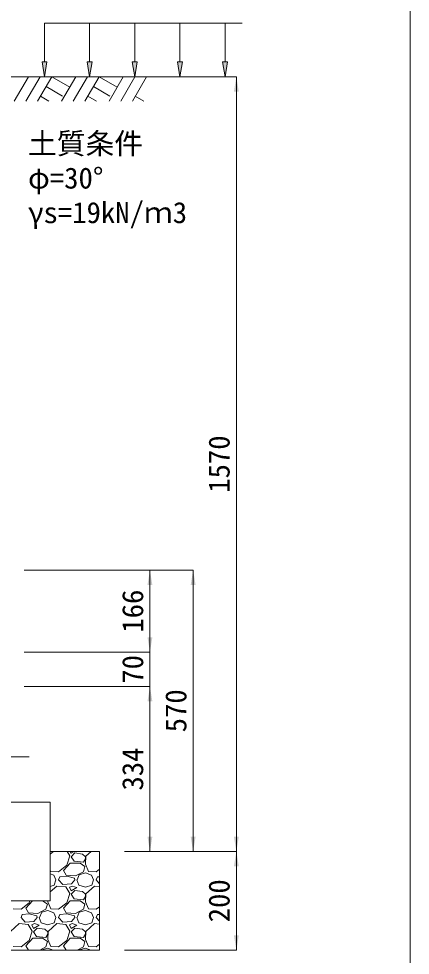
# Model space of a CAD drawing. Units: millimetres at full size, sheet at 1:40. Extents: x 206103 to 244503, y 883348 to 903496.
# Drawn here: x 222510 to 223303, y 897238 to 899136 of the extents above; entities that cross this region are included whole.
import ezdxf
from ezdxf.enums import TextEntityAlignment as Align

# ---------------------------------------------------------------- set-up
doc = ezdxf.new("R2010")
doc.units = ezdxf.units.MM
doc.header["$LTSCALE"] = 40
for name, color, linetype, lineweight in [('0_2', 7, 'Continuous', 20), ('図枠', 5, 'Continuous', 13), ('基礎ブロック', 2, 'Continuous', 13), ('基礎材', 7, 'Continuous', 15), ('寸法線', 7, 'Continuous', 13), ('ﾊｯﾁﾝｸﾞ', 7, 'Continuous', 5)]:
    doc.layers.add(name, color=color, linetype=linetype, lineweight=lineweight)
doc.layers.add('文字', color=7, linetype='Continuous')
doc.styles.add('ＭＳ ゴシック', font='')
doc.styles.get('ＭＳ ゴシック').set_extended_font_data('MS Gothic')

# ---------------------------------------------------------------- blocks, each defined once
blk = doc.blocks.new('filled_arrow')
at = {"color": 0, "linetype": 'Continuous', "lineweight": -2}
blk.add_solid([(7.5, 1.25), (0, 0), (7.5, -1.25)], dxfattribs=at)

msp = doc.modelspace()

# ---------------------------------------------------------------- hatches: boundary and pattern name
at = {"layer": '寸法線'}
for points in [[(222567.57, 899048.33), (222562.57, 899018.33), (222557.57, 899048.33)], [(222658.98, 899048.33), (222653.98, 899018.33), (222648.98, 899048.33)], [(222750.39, 899048.33), (222745.39, 899018.33), (222740.39, 899048.33)], [(222841.81, 899048.33), (222836.81, 899018.33), (222831.81, 899048.33)], [(222933.22, 899048.33), (222928.22, 899018.33), (222923.22, 899048.33)]]:
    msp.add_hatch(color=256, dxfattribs=at).paths.add_polyline_path(points)

# ---------------------------------------------------------------- linework, layer by layer
at = {"layer": '0_2'}
msp.add_line((222471.16, 899018.33), (222871.16, 899018.33), dxfattribs=at)
at = {"layer": '図枠'}
msp.add_line((223303.21, 903148.33), (223303.21, 883448.33), dxfattribs=at)
at = {"layer": '基礎ブロック'}
for p, q in [((222574.21, 897548.33), (222495.21, 897548.33)), ((222574.21, 897448.33), (222574.21, 897548.33)), ((222574.21, 897448.33), (222574.21, 897348.33)), ((221812.21, 897348.33), (222574.21, 897348.33))]:
    msp.add_line(p, q, dxfattribs=at)
at = {"layer": '基礎材', "lineweight": 13}
msp.add_line((222674.21, 897448.33), (222574.21, 897448.33), dxfattribs=at)
at = {"layer": '基礎材'}
for p, q in [((222674.21, 897248.33), (222674.21, 897448.33)), ((221712.21, 897248.33), (222674.21, 897248.33))]:
    msp.add_line(p, q, dxfattribs=at)
at = {"layer": '寸法線', "lineweight": 9}
for p, q in [((222962.57, 899126.88), (222562.57, 899126.88)), ((222562.57, 899048.33), (222562.57, 899126.88)), ((222653.98, 899048.33), (222653.98, 899126.88)), ((222745.39, 899048.33), (222745.39, 899126.88)), ((222836.81, 899048.33), (222836.81, 899126.88)), ((222928.22, 899048.33), (222928.22, 899126.88))]:
    msp.add_line(p, q, dxfattribs=at)
at = {"layer": '寸法線'}
for p, q in [((222521.16, 899018.33), (222951.05, 899018.33)), ((222951.05, 897448.33), (222951.05, 899018.33)), ((222521.16, 898018.33), (222863.55, 898018.33)), ((222521.16, 898018.33), (222776.05, 898018.33)), ((222776.05, 898018.33), (222776.05, 897852.33)), ((222863.55, 898018.33), (222863.55, 897448.33)), ((222776.05, 897912.33), (222776.05, 897722.33)), ((222521.16, 897852.33), (222776.05, 897852.33)), ((222521.16, 897852.33), (222776.05, 897852.33)), ((222521.16, 897782.33), (222776.05, 897782.33)), ((222521.16, 897782.33), (222776.05, 897782.33)), ((222776.05, 897782.33), (222776.05, 897448.33)), ((222331.16, 897639.74), (222531.16, 897639.74)), ((222724.21, 897448.33), (222951.05, 897448.33)), ((222724.21, 897448.33), (222863.55, 897448.33)), ((222724.21, 897448.33), (222776.05, 897448.33)), ((222724.21, 897448.33), (222951.05, 897448.33)), ((222951.05, 897448.33), (222951.05, 897248.33)), ((222724.21, 897248.33), (222951.05, 897248.33))]:
    msp.add_line(p, q, dxfattribs=at)
at = {"layer": '寸法線', "lineweight": 9}
for points in [[(222567.57, 899048.33), (222562.57, 899018.33), (222557.57, 899048.33)], [(222658.98, 899048.33), (222653.98, 899018.33), (222648.98, 899048.33)], [(222750.39, 899048.33), (222745.39, 899018.33), (222740.39, 899048.33)], [(222841.81, 899048.33), (222836.81, 899018.33), (222831.81, 899048.33)], [(222933.22, 899048.33), (222928.22, 899018.33), (222923.22, 899048.33)]]:
    msp.add_lwpolyline(points, close=True, dxfattribs=at)
at = {"layer": 'ﾊｯﾁﾝｸﾞ', "lineweight": 9}
for p, q in [((222529.8, 899018.32), (222501.16, 898968.7)), ((222553.43, 899018.32), (222524.78, 898968.7)), ((222577.05, 899018.32), (222548.4, 898968.7)), ((222577.05, 899018.32), (222613.62, 898997.21)), ((222625.8, 899018.32), (222597.16, 898968.7)), ((222649.43, 899018.32), (222620.78, 898968.7)), ((222673.05, 899018.32), (222644.4, 898968.7)), ((222673.05, 899018.32), (222709.61, 898997.21)), ((222721.8, 899018.32), (222693.15, 898968.7)), ((222745.42, 899018.32), (222716.78, 898968.7)), ((222769.05, 899018.32), (222740.4, 898968.7)), ((222565.63, 898998.54), (222599.04, 898979.25)), ((222661.62, 898998.54), (222695.04, 898979.25)), ((222554.2, 898978.75), (222571.62, 898968.7)), ((222650.2, 898978.75), (222667.62, 898968.7)), ((222746.2, 898978.75), (222763.62, 898968.7))]:
    msp.add_line(p, q, dxfattribs=at)
at = {"layer": 'ﾊｯﾁﾝｸﾞ'}
for p, q in [((222580.59, 897448.33), (222574.21, 897442.5)), ((222607.91, 897420.2), (222614, 897439.25)), ((222614, 897439.25), (222608.46, 897448.33)), ((222614.79, 897448.33), (222616.29, 897444.58)), ((222616.29, 897444.58), (222622.53, 897448.33)), ((222623.91, 897445.35), (222616.29, 897437.73)), ((222639.15, 897443.06), (222623.91, 897445.35)), ((222645.25, 897437.73), (222639.15, 897443.06)), ((222646.01, 897438.49), (222645.25, 897422.49)), ((222656.79, 897448.33), (222646.01, 897438.49)), ((222591.14, 897407.25), (222607.91, 897420.2)), ((222601.05, 897409.53), (222614.77, 897424.77)), ((222614.77, 897424.77), (222634.58, 897424.77)), ((222616.29, 897437.73), (222622.39, 897428.58)), ((222622.39, 897428.58), (222641.44, 897426.3)), ((222634.58, 897424.77), (222644.48, 897417.91)), ((222641.44, 897426.3), (222645.25, 897433.15)), ((222645.25, 897433.15), (222645.25, 897437.73)), ((222645.25, 897422.49), (222651.34, 897408.01)), ((222574.21, 897410.23), (222575.14, 897408.01)), ((222574.21, 897403.03), (222581.24, 897400.39)), ((222575.14, 897408.01), (222591.14, 897407.25)), ((222581.24, 897400.39), (222585.81, 897390.48)), ((222606.38, 897400.39), (222601.05, 897409.53)), ((222625.43, 897398.86), (222606.38, 897400.39)), ((222641.44, 897407.25), (222625.43, 897398.86)), ((222628.48, 897390.48), (222633.05, 897401.15)), ((222633.05, 897401.15), (222645.25, 897404.96)), ((222644.48, 897417.91), (222641.44, 897407.25)), ((222645.25, 897404.96), (222657.44, 897400.39)), ((222651.34, 897408.01), (222667.34, 897407.25)), ((222657.44, 897400.39), (222662.01, 897390.48)), ((222667.34, 897407.25), (222674.21, 897412.55)), ((222582, 897379.81), (222585.81, 897390.48)), ((222591.14, 897390.48), (222593.43, 897396.58)), ((222599.53, 897381.34), (222591.14, 897390.48)), ((222607.91, 897398.1), (222593.43, 897396.58)), ((222617.05, 897382.86), (222599.53, 897381.34)), ((222623.15, 897394.29), (222607.91, 897398.1)), ((222623.91, 897390.48), (222617.05, 897382.86)), ((222623.91, 897390.48), (222623.15, 897394.29)), ((222627.72, 897390.48), (222632.29, 897379.81)), ((222658.2, 897379.81), (222662.01, 897390.48)), ((222667.34, 897390.48), (222669.63, 897396.58)), ((222674.21, 897383), (222667.34, 897390.48)), ((222674.21, 897397.06), (222669.63, 897396.58)), ((222574.21, 897377.52), (222582, 897379.81)), ((222587.33, 897378.29), (222574.21, 897366.3)), ((222605.62, 897376.77), (222587.33, 897378.29)), ((222614, 897363.05), (222605.62, 897376.77)), ((222607.91, 897344), (222614, 897363.05)), ((222618.58, 897378.29), (222613.24, 897376)), ((222613.24, 897376), (222616.29, 897368.38)), ((222616.29, 897368.38), (222627.72, 897375.24)), ((222623.91, 897369.15), (222616.29, 897361.53)), ((222627.72, 897375.24), (222618.58, 897378.29)), ((222639.15, 897366.86), (222623.91, 897369.15)), ((222632.29, 897379.81), (222645.25, 897376)), ((222645.25, 897361.53), (222639.15, 897366.86)), ((222645.25, 897376), (222658.2, 897379.81)), ((222663.53, 897378.29), (222646.01, 897362.29)), ((222674.21, 897377.4), (222663.53, 897378.29)), ((222514.94, 897331.05), (222531.71, 897344)), ((222524.85, 897333.33), (222538.35, 897348.33)), ((222531.71, 897344), (222533.09, 897348.33)), ((222558.73, 897348.33), (222568.28, 897341.71)), ((222569.14, 897348.33), (222569.05, 897346.29)), ((222569.05, 897346.29), (222575.14, 897331.81)), ((222591.14, 897331.05), (222607.91, 897344)), ((222601.05, 897333.33), (222614.77, 897348.57)), ((222614.77, 897348.57), (222634.58, 897348.57)), ((222616.29, 897361.53), (222622.39, 897352.38)), ((222622.39, 897352.38), (222641.44, 897350.1)), ((222634.58, 897348.57), (222644.48, 897341.71)), ((222641.44, 897350.1), (222645.25, 897356.95)), ((222646.01, 897362.29), (222645.25, 897346.29)), ((222645.25, 897356.95), (222645.25, 897361.53)), ((222645.25, 897346.29), (222651.34, 897331.81)), ((222498.94, 897331.81), (222514.94, 897331.05)), ((222530.18, 897324.19), (222524.85, 897333.33)), ((222565.24, 897331.05), (222549.23, 897322.66)), ((222552.28, 897314.28), (222556.85, 897324.95)), ((222556.85, 897324.95), (222569.05, 897328.76)), ((222568.28, 897341.71), (222565.24, 897331.05)), ((222569.05, 897328.76), (222581.24, 897324.19)), ((222575.14, 897331.81), (222591.14, 897331.05)), ((222606.38, 897324.19), (222601.05, 897333.33)), ((222641.44, 897331.05), (222625.43, 897322.66)), ((222628.48, 897314.28), (222633.05, 897324.95)), ((222633.05, 897324.95), (222645.25, 897328.76)), ((222644.48, 897341.71), (222641.44, 897331.05)), ((222645.25, 897328.76), (222657.44, 897324.19)), ((222651.34, 897331.81), (222667.34, 897331.05)), ((222667.34, 897331.05), (222674.21, 897336.35)), ((222514.94, 897314.28), (222517.23, 897320.38)), ((222523.33, 897305.14), (222514.94, 897314.28)), ((222531.71, 897321.9), (222517.23, 897320.38)), ((222540.85, 897306.66), (222523.33, 897305.14)), ((222549.23, 897322.66), (222530.18, 897324.19)), ((222546.95, 897318.09), (222531.71, 897321.9)), ((222547.71, 897314.28), (222540.85, 897306.66)), ((222547.71, 897314.28), (222546.95, 897318.09)), ((222551.52, 897314.28), (222556.09, 897303.61)), ((222581.24, 897324.19), (222585.81, 897314.28)), ((222582, 897303.61), (222585.81, 897314.28)), ((222591.14, 897314.28), (222593.43, 897320.38)), ((222599.53, 897305.14), (222591.14, 897314.28)), ((222607.91, 897321.9), (222593.43, 897320.38)), ((222617.05, 897306.66), (222599.53, 897305.14)), ((222625.43, 897322.66), (222606.38, 897324.19)), ((222623.15, 897318.09), (222607.91, 897321.9)), ((222623.91, 897314.28), (222617.05, 897306.66)), ((222623.91, 897314.28), (222623.15, 897318.09)), ((222627.72, 897314.28), (222632.29, 897303.61)), ((222657.44, 897324.19), (222662.01, 897314.28)), ((222658.2, 897303.61), (222662.01, 897314.28)), ((222667.34, 897314.28), (222669.63, 897320.38)), ((222674.21, 897306.8), (222667.34, 897314.28)), ((222674.21, 897320.86), (222669.63, 897320.38)), ((222511.13, 897302.09), (222493.61, 897286.09)), ((222529.42, 897300.57), (222511.13, 897302.09)), ((222537.8, 897286.85), (222529.42, 897300.57)), ((222531.71, 897267.8), (222537.8, 897286.85)), ((222542.38, 897302.09), (222537.04, 897299.8)), ((222537.04, 897299.8), (222540.09, 897292.18)), ((222540.09, 897292.18), (222551.52, 897299.04)), ((222547.71, 897292.95), (222540.09, 897285.33)), ((222551.52, 897299.04), (222542.38, 897302.09)), ((222562.95, 897290.66), (222547.71, 897292.95)), ((222556.09, 897303.61), (222569.05, 897299.8)), ((222569.05, 897285.33), (222562.95, 897290.66)), ((222569.05, 897299.8), (222582, 897303.61)), ((222587.33, 897302.09), (222569.81, 897286.09)), ((222605.62, 897300.57), (222587.33, 897302.09)), ((222614, 897286.85), (222605.62, 897300.57)), ((222607.91, 897267.8), (222614, 897286.85)), ((222618.58, 897302.09), (222613.24, 897299.8)), ((222613.24, 897299.8), (222616.29, 897292.18)), ((222616.29, 897292.18), (222627.72, 897299.04)), ((222623.91, 897292.95), (222616.29, 897285.33)), ((222627.72, 897299.04), (222618.58, 897302.09)), ((222639.15, 897290.66), (222623.91, 897292.95)), ((222632.29, 897303.61), (222645.25, 897299.8)), ((222645.25, 897285.33), (222639.15, 897290.66)), ((222645.25, 897299.8), (222658.2, 897303.61)), ((222663.53, 897302.09), (222646.01, 897286.09)), ((222674.21, 897301.2), (222663.53, 897302.09)), ((222514.94, 897254.85), (222531.71, 897267.8)), ((222524.85, 897257.13), (222538.57, 897272.37)), ((222538.57, 897272.37), (222558.38, 897272.37)), ((222540.09, 897285.33), (222546.19, 897276.18)), ((222546.19, 897276.18), (222565.24, 897273.9)), ((222558.38, 897272.37), (222568.28, 897265.51)), ((222565.24, 897273.9), (222569.05, 897280.75)), ((222569.81, 897286.09), (222569.05, 897270.09)), ((222569.05, 897280.75), (222569.05, 897285.33)), ((222569.05, 897270.09), (222575.14, 897255.61)), ((222591.14, 897254.85), (222607.91, 897267.8)), ((222601.05, 897257.13), (222614.77, 897272.37)), ((222614.77, 897272.37), (222634.58, 897272.37)), ((222616.29, 897285.33), (222622.39, 897276.18)), ((222622.39, 897276.18), (222641.44, 897273.9)), ((222634.58, 897272.37), (222644.48, 897265.51)), ((222641.44, 897273.9), (222645.25, 897280.75)), ((222646.01, 897286.09), (222645.25, 897270.09)), ((222645.25, 897280.75), (222645.25, 897285.33)), ((222645.25, 897270.09), (222651.34, 897255.61)), ((222498.94, 897255.61), (222514.94, 897254.85)), ((222529.99, 897248.33), (222524.85, 897257.13)), ((222565.24, 897254.85), (222552.8, 897248.33)), ((222556.68, 897248.33), (222556.85, 897248.75)), ((222556.85, 897248.75), (222569.05, 897252.56)), ((222568.28, 897265.51), (222565.24, 897254.85)), ((222569.05, 897252.56), (222580.33, 897248.33)), ((222575.14, 897255.61), (222591.14, 897254.85)), ((222606.19, 897248.33), (222601.05, 897257.13)), ((222641.44, 897254.85), (222629, 897248.33)), ((222632.88, 897248.33), (222633.05, 897248.75)), ((222633.05, 897248.75), (222645.25, 897252.56)), ((222644.48, 897265.51), (222641.44, 897254.85)), ((222645.25, 897252.56), (222656.53, 897248.33)), ((222651.34, 897255.61), (222667.34, 897254.85)), ((222667.34, 897254.85), (222674.21, 897260.15))]:
    msp.add_line(p, q, dxfattribs=at)

# ---------------------------------------------------------------- block references
at = {"layer": '寸法線', "xscale": 4, "yscale": 4}
for p, rotation in [((222951.05, 899018.33), 270), ((222776.05, 898018.33), 270), ((222863.55, 898018.33), 270), ((222776.05, 897852.33), 90), ((222776.05, 897852.33), 90), ((222776.05, 897782.33), 270), ((222776.05, 897782.33), 270), ((222776.05, 897448.33), 90), ((222863.55, 897448.33), 90), ((222951.05, 897448.33), 90), ((222951.05, 897448.33), 270), ((222951.05, 897248.33), 90)]:
    msp.add_blockref('filled_arrow', p, dxfattribs=dict(at, rotation=rotation))

# ---------------------------------------------------------------- texts
at = {"layer": '寸法線', "style": 'ＭＳ ゴシック'}
for s, p in [('1570', (222916.05, 898233.33)), ('166', (222741.05, 897935.33)), ('70', (222741.05, 897817.33)), ('570', (222828.55, 897733.33)), ('334', (222741.05, 897615.33)), ('200', (222916.05, 897348.33))]:
    msp.add_text(s, height=42.72, rotation=90, dxfattribs=at).set_placement(p, align=Align.MIDDLE_CENTER)
at = {"layer": '文字', "style": 'ＭＳ ゴシック'}
for s, p in [('土質条件', (222529.12, 898904.36)), ('φ=30°', (222529.12, 898834.36)), ('γs=19kN/ｍ3', (222529.12, 898764.36))]:
    msp.add_text(s, height=42.72, dxfattribs=at).set_placement(p, align=Align.TOP_LEFT)

doc.saveas('drawing.dxf')
